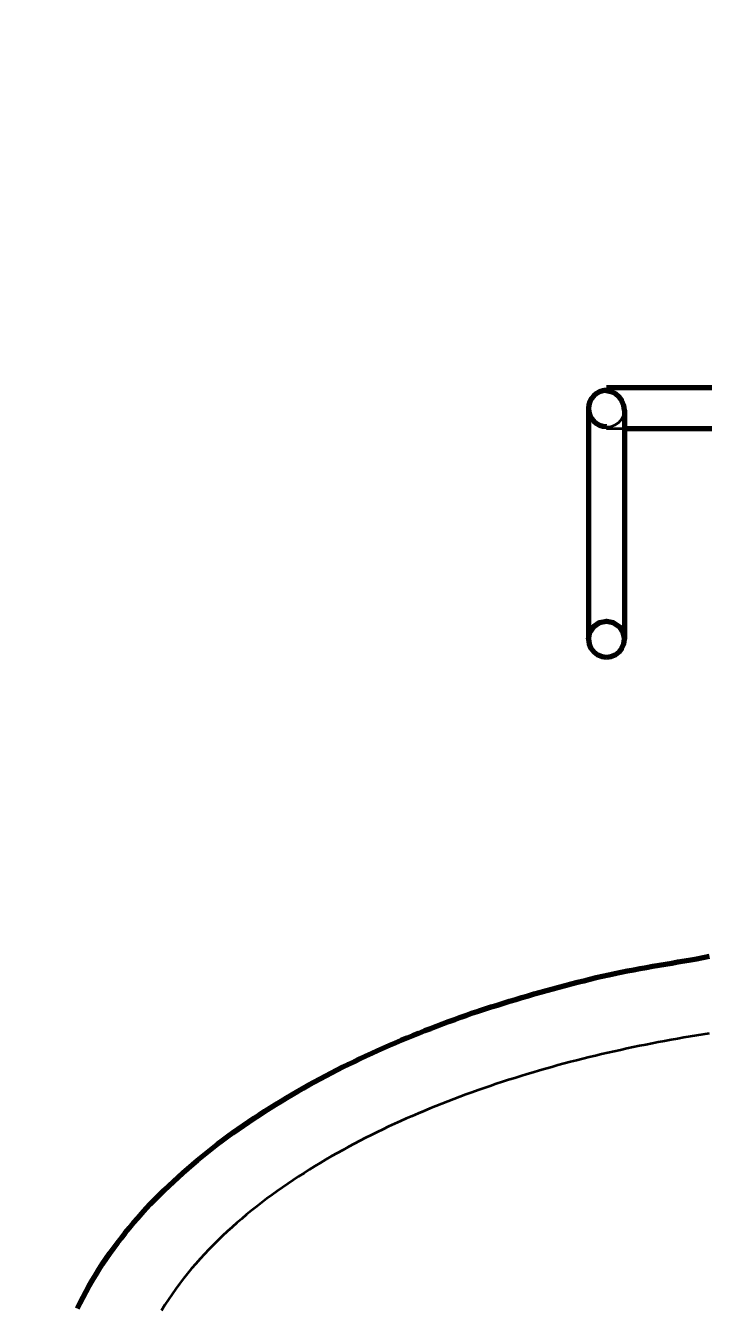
# Model space of a CAD drawing. Header units: millimetres. Extents: x 0 to 2208, y 0 to 420.
# Drawn here: x 178.77 to 189.34, y 230.25 to 250.25 of the extents above; entities that cross this region are included whole.
import ezdxf

# ---------------------------------------------------------------- set-up
doc = ezdxf.new("R2010")
doc.units = ezdxf.units.MM
doc.linetypes.add('IRAM-E-TRAZOS', pattern=[5, 4, -1])
for name, color, linetype, lineweight in [('01-VISIBLE', 7, 'CONTINUOUS', 70), ('02-OCULTA', 4, 'IRAM-E-TRAZOS', 35), ('04-COTA', 3, 'CONTINUOUS', 18)]:
    doc.layers.add(name, color=color, linetype=linetype, lineweight=lineweight)
doc.styles.add('ISO3098', font='isocpeur.ttf')
doc.dimstyles.new('FLAMA-IRAM', dxfattribs={"dimtxt": 3.5, "dimasz": 3.5, "dimexe": 2, "dimexo": 1.5, "dimgap": 1, "dimtad": 1, "dimdec": 1, "dimtxsty": 'ISO3098', "dimblk": 'IRAM_FLECHA', "dimblk1": 'IRAM_FLECHA', "dimblk2": 'IRAM_FLECHA', "dimcen": 2.5, "dimclrd": 256, "dimclre": 256, "dimclrt": 256, "dimazin": 3, "dimtfac": 1, "dimtmove": 0, "dimatfit": 3, "dimlwd": 18, "dimlwe": 18})

# ---------------------------------------------------------------- blocks, each defined once
blk = doc.blocks.new('IRAM_FLECHA')
blk.add_solid([(0, 0), (-1, 0.125), (-1, -0.125)])

msp = doc.modelspace()

# ---------------------------------------------------------------- linework, layer by layer
at = {"layer": '01-VISIBLE'}
for p, q in [((189.627, 244.596), (187.827, 244.596)), ((189.627, 243.956), (188.107, 243.956))]:
    msp.add_line(p, q, dxfattribs=at)
for points in [[(187.827, 244.55), (187.827, 244.558), (187.827, 244.565), (187.827, 244.573), (187.827, 244.581), (187.827, 244.589), (187.827, 244.596)], [(188.107, 244.248), (188.097, 244.323), (188.07, 244.393), (188.026, 244.455), (187.97, 244.505), (187.902, 244.538), (187.827, 244.55)], [(187.547, 244.276), (187.547, 244.174), (187.547, 244.071), (187.547, 243.968), (187.547, 243.865), (187.547, 243.762), (187.547, 243.659), (187.547, 243.556), (187.547, 243.454), (187.547, 243.351), (187.547, 243.248), (187.547, 243.145), (187.547, 243.042), (187.547, 242.939), (187.547, 242.836), (187.547, 242.734), (187.547, 242.631), (187.547, 242.528), (187.547, 242.425), (187.547, 242.322), (187.547, 242.219), (187.547, 242.116), (187.547, 242.014), (187.547, 241.911), (187.547, 241.808), (187.547, 241.705), (187.547, 241.602), (187.547, 241.499), (187.547, 241.396), (187.547, 241.294), (187.547, 241.191), (187.547, 241.088), (187.547, 240.985), (187.547, 240.882), (187.547, 240.779), (187.547, 240.676)], [(188.107, 244.248), (188.107, 244.146), (188.107, 244.044), (188.107, 243.942), (188.107, 243.84), (188.107, 243.738), (188.107, 243.636), (188.107, 243.534), (188.107, 243.432), (188.107, 243.33), (188.107, 243.228), (188.107, 243.126), (188.107, 243.023), (188.107, 242.921), (188.107, 242.819), (188.107, 242.717), (188.107, 242.615), (188.107, 242.513), (188.107, 242.411), (188.107, 242.309), (188.107, 242.207), (188.107, 242.105), (188.107, 242.003), (188.107, 241.901), (188.107, 241.799), (188.107, 241.697), (188.107, 241.595), (188.107, 241.493), (188.107, 241.391), (188.107, 241.289), (188.107, 241.187), (188.107, 241.085), (188.107, 240.983), (188.107, 240.881), (188.107, 240.778), (188.107, 240.676)], [(187.547, 240.676), (187.568, 240.784), (187.629, 240.874), (187.72, 240.935), (187.827, 240.956), (187.934, 240.935), (188.025, 240.874), (188.086, 240.784), (188.107, 240.676)], [(187.547, 240.676), (187.557, 240.604), (187.585, 240.536), (187.629, 240.478), (187.687, 240.434), (187.755, 240.406), (187.827, 240.396)], [(187.827, 240.396), (187.899, 240.406), (187.967, 240.434), (188.025, 240.478), (188.069, 240.536), (188.097, 240.604), (188.107, 240.676)], [(179.575, 230.233), (179.618, 230.323), (179.664, 230.412), (179.711, 230.5), (179.759, 230.588), (179.809, 230.674), (179.861, 230.76), (179.914, 230.845), (179.968, 230.929), (180.024, 231.012), (180.081, 231.094), (180.139, 231.175), (180.199, 231.255), (180.26, 231.335), (180.322, 231.413), (180.385, 231.49), (180.45, 231.567), (180.515, 231.643), (180.581, 231.717), (180.649, 231.791), (180.717, 231.864), (180.786, 231.936), (180.857, 232.008), (180.928, 232.078), (181, 232.147), (181.072, 232.216), (181.146, 232.284), (181.22, 232.351), (181.295, 232.417), (181.371, 232.482), (181.448, 232.546), (181.525, 232.61), (181.603, 232.673), (181.681, 232.734), (181.76, 232.796), (181.84, 232.856), (181.921, 232.916), (182.001, 232.974), (182.083, 233.032), (182.165, 233.09), (182.247, 233.146), (182.33, 233.202), (182.414, 233.257), (182.498, 233.312), (182.582, 233.365), (182.667, 233.418), (182.752, 233.47), (182.838, 233.522), (182.924, 233.573), (183.011, 233.623), (183.097, 233.672), (183.185, 233.721), (183.272, 233.769), (183.36, 233.817), (183.449, 233.864), (183.537, 233.91), (183.626, 233.956), (183.716, 234.001), (183.805, 234.045), (183.895, 234.089), (183.985, 234.132), (184.076, 234.175), (184.167, 234.216), (184.258, 234.258), (184.349, 234.299), (184.441, 234.339), (184.532, 234.378), (184.624, 234.417), (184.717, 234.456), (184.809, 234.494), (184.902, 234.531), (184.995, 234.568), (185.088, 234.604), (185.182, 234.64), (185.275, 234.675), (185.369, 234.71), (185.463, 234.744), (185.557, 234.778), (185.651, 234.811), (185.746, 234.844), (185.841, 234.876), (185.936, 234.907), (186.031, 234.938), (186.126, 234.968), (186.222, 234.998), (186.317, 235.027), (186.413, 235.056), (186.509, 235.084), (186.605, 235.112), (186.701, 235.14), (186.797, 235.167), (186.894, 235.193), (186.99, 235.22), (187.087, 235.246), (187.183, 235.272), (187.28, 235.298), (187.377, 235.323), (187.474, 235.347), (187.571, 235.372), (187.668, 235.395), (187.765, 235.418), (187.863, 235.439), (187.961, 235.46), (188.059, 235.481), (188.157, 235.5), (188.255, 235.519), (188.353, 235.538), (188.452, 235.555), (188.55, 235.573), (188.649, 235.59), (188.747, 235.606), (188.846, 235.623), (188.944, 235.64), (189.043, 235.656), (189.142, 235.673), (189.24, 235.69), (189.339, 235.707), (189.436, 235.728)]]:
    msp.add_lwpolyline(points, dxfattribs=at)
msp.add_arc((187.827, 244.276), 0.28, 90, -90, dxfattribs=at)
at = {"layer": '02-OCULTA'}
msp.add_line((188.107, 243.956), (187.827, 243.956), dxfattribs=at)
for points in [[(187.827, 244.596), (187.827, 244.589), (187.827, 244.581), (187.827, 244.573), (187.827, 244.565), (187.827, 244.558), (187.827, 244.55)], [(187.827, 244.55), (187.827, 244.551), (187.827, 244.552), (187.827, 244.553), (187.827, 244.554), (187.827, 244.555), (187.827, 244.556)], [(187.827, 244.556), (187.827, 244.555), (187.827, 244.554), (187.827, 244.553), (187.827, 244.552), (187.827, 244.551), (187.827, 244.55)], [(188.107, 244.248), (188.097, 244.323), (188.07, 244.393), (188.026, 244.455), (187.97, 244.505), (187.902, 244.538), (187.827, 244.55)], [(187.547, 244.276), (187.547, 244.174), (187.547, 244.071), (187.547, 243.968), (187.547, 243.865), (187.547, 243.762), (187.547, 243.659), (187.547, 243.556), (187.547, 243.454), (187.547, 243.351), (187.547, 243.248), (187.547, 243.145), (187.547, 243.042), (187.547, 242.939), (187.547, 242.836), (187.547, 242.734), (187.547, 242.631), (187.547, 242.528), (187.547, 242.425), (187.547, 242.322), (187.547, 242.219), (187.547, 242.116), (187.547, 242.014), (187.547, 241.911), (187.547, 241.808), (187.547, 241.705), (187.547, 241.602), (187.547, 241.499), (187.547, 241.396), (187.547, 241.294), (187.547, 241.191), (187.547, 241.088), (187.547, 240.985), (187.547, 240.882), (187.547, 240.779), (187.547, 240.676)], [(187.827, 243.99), (187.897, 243.997), (187.964, 244.021), (188.023, 244.059), (188.069, 244.113), (188.098, 244.178), (188.107, 244.248)], [(187.827, 243.99), (187.897, 243.997), (187.964, 244.021), (188.023, 244.059), (188.069, 244.113), (188.098, 244.178), (188.107, 244.248)], [(188.107, 244.248), (188.107, 244.146), (188.107, 244.044), (188.107, 243.942), (188.107, 243.84), (188.107, 243.738), (188.107, 243.636), (188.107, 243.534), (188.107, 243.432), (188.107, 243.33), (188.107, 243.228), (188.107, 243.126), (188.107, 243.023), (188.107, 242.921), (188.107, 242.819), (188.107, 242.717), (188.107, 242.615), (188.107, 242.513), (188.107, 242.411), (188.107, 242.309), (188.107, 242.207), (188.107, 242.105), (188.107, 242.003), (188.107, 241.901), (188.107, 241.799), (188.107, 241.697), (188.107, 241.595), (188.107, 241.493), (188.107, 241.391), (188.107, 241.289), (188.107, 241.187), (188.107, 241.085), (188.107, 240.983), (188.107, 240.881), (188.107, 240.778), (188.107, 240.676)], [(187.827, 243.996), (187.827, 243.995), (187.827, 243.994), (187.827, 243.993), (187.827, 243.992), (187.827, 243.991), (187.827, 243.99)], [(187.827, 243.99), (187.827, 243.991), (187.827, 243.992), (187.827, 243.993), (187.827, 243.994), (187.827, 243.995), (187.827, 243.996)], [(187.827, 243.99), (187.827, 243.984), (187.827, 243.979), (187.827, 243.973), (187.827, 243.968), (187.827, 243.962), (187.827, 243.956)], [(187.827, 243.956), (187.827, 243.962), (187.827, 243.968), (187.827, 243.973), (187.827, 243.979), (187.827, 243.984), (187.827, 243.99)], [(189.429, 234.523), (189.33, 234.508), (189.231, 234.492), (189.132, 234.475), (189.033, 234.459), (188.934, 234.442), (188.835, 234.424), (188.736, 234.406), (188.637, 234.387), (188.539, 234.368), (188.44, 234.349), (188.342, 234.329), (188.243, 234.309), (188.145, 234.288), (188.047, 234.266), (187.949, 234.245), (187.851, 234.222), (187.753, 234.2), (187.655, 234.176), (187.558, 234.153), (187.46, 234.129), (187.363, 234.104), (187.265, 234.079), (187.168, 234.053), (187.071, 234.027), (186.975, 234), (186.878, 233.973), (186.781, 233.945), (186.685, 233.917), (186.589, 233.888), (186.493, 233.859), (186.397, 233.829), (186.301, 233.799), (186.205, 233.768), (186.11, 233.736), (186.015, 233.704), (185.92, 233.672), (185.825, 233.639), (185.73, 233.605), (185.636, 233.571), (185.542, 233.536), (185.448, 233.5), (185.354, 233.464), (185.26, 233.428), (185.167, 233.39), (185.074, 233.353), (184.981, 233.314), (184.889, 233.275), (184.796, 233.235), (184.704, 233.195), (184.613, 233.154), (184.521, 233.112), (184.43, 233.07), (184.34, 233.027), (184.249, 232.983), (184.159, 232.938), (184.069, 232.893), (183.98, 232.847), (183.891, 232.801), (183.802, 232.753), (183.714, 232.705), (183.626, 232.656), (183.539, 232.607), (183.452, 232.556), (183.366, 232.505), (183.28, 232.453), (183.194, 232.4), (183.11, 232.346), (183.025, 232.292), (182.941, 232.237), (182.858, 232.18), (182.775, 232.123), (182.693, 232.065), (182.612, 232.006), (182.531, 231.947), (182.451, 231.886), (182.372, 231.824), (182.293, 231.762), (182.215, 231.698), (182.138, 231.634), (182.062, 231.568), (181.987, 231.502), (181.913, 231.434), (181.84, 231.365), (181.767, 231.296), (181.696, 231.225), (181.626, 231.153), (181.557, 231.08), (181.489, 231.006), (181.422, 230.931), (181.357, 230.855), (181.293, 230.777), (181.23, 230.699), (181.169, 230.619), (181.109, 230.538), (181.052, 230.456), (180.995, 230.373), (180.941, 230.288), (180.888, 230.203)]]:
    msp.add_lwpolyline(points, dxfattribs=at)

# ---------------------------------------------------------------- dimensions: what is measured, and where the dimension line sits
at = {"layer": '04-COTA'}
msp.add_linear_dim(base=(178.767, 258.318), p1=(178.767, 249.318), p2=(207.487, 249.318), dimstyle='FLAMA-IRAM', override={"dimlfac": 5}, dxfattribs=at).render()

doc.saveas('drawing.dxf')
